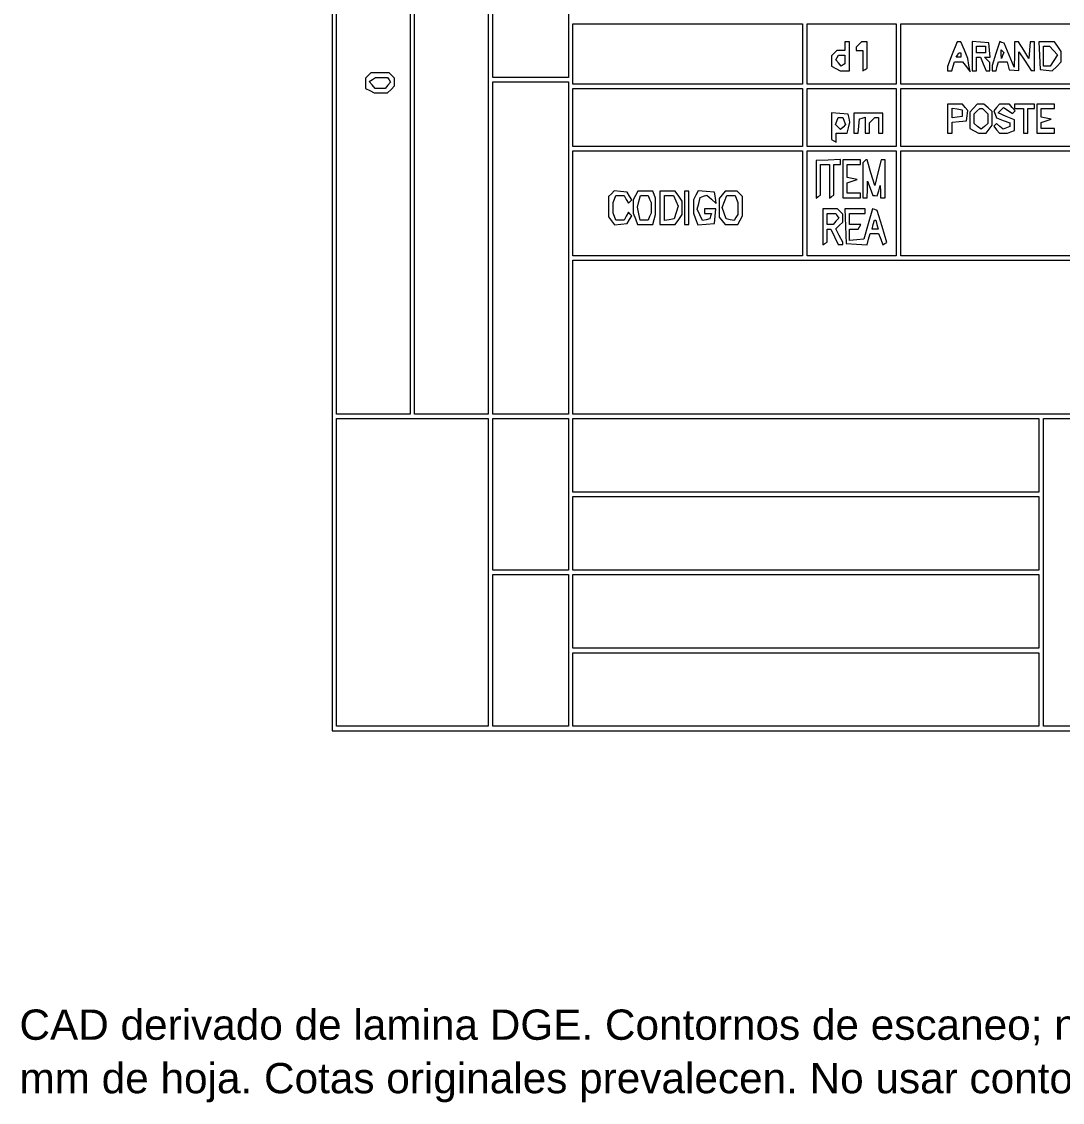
# Paper-space layout 'AN-06-DGE-026' of a CAD drawing. Header units: metres, sheet in millimetres. Extents: x 12 to 193, y 4 to 291.
# Drawn here: x 12.1 to 70.5, y 4.5 to 65.1 of the extents above; entities that cross this region are included whole.
import ezdxf

# ---------------------------------------------------------------- set-up
doc = ezdxf.new("R2010")
doc.units = ezdxf.units.M
doc.layers.add('DGE_CONTORNOS', color=7, linetype='Continuous', lineweight=0)
doc.layers.add('DGE_DATOS', color=7, linetype='Continuous', lineweight=0)
doc.styles.add('DGE_ARIAL', font='arial.ttf')

# ---------------------------------------------------------------- blocks, each defined once
blk = doc.blocks.new('LP_REF_DGE_MT_026')
at = {"layer": 'DGE_CONTORNOS'}
for points in [[(29.55, 147.493), (29.55, 25.344), (111.148, 25.344), (192.746, 25.344), (192.746, 147.493), (192.746, 269.642), (111.148, 269.642), (29.55, 269.642)], [(33.931, 61.888), (33.931, 43.115), (31.866, 43.115), (29.801, 43.115), (29.801, 61.888), (29.801, 80.661), (31.866, 80.661), (33.931, 80.661)], [(38.311, 61.888), (38.311, 43.115), (36.246, 43.115), (34.181, 43.115), (34.181, 61.888), (34.181, 80.661), (36.246, 80.661), (38.311, 80.661)], [(42.816, 71.337), (42.816, 62.013), (40.689, 62.013), (38.561, 62.013), (38.561, 71.337), (38.561, 80.661), (40.689, 80.661), (42.816, 80.661)], [(55.957, 63.327), (55.957, 61.638), (49.512, 61.638), (43.066, 61.638), (43.066, 63.327), (43.066, 65.017), (49.512, 65.017), (55.957, 65.017)], [(61.213, 63.327), (61.213, 61.638), (58.71, 61.638), (56.207, 61.638), (56.207, 63.327), (56.207, 65.017), (58.71, 65.017), (61.213, 65.017)], [(180.231, 63.327), (180.231, 61.638), (120.847, 61.638), (61.464, 61.638), (61.464, 63.327), (61.464, 65.017), (120.847, 65.017), (180.231, 65.017)], [(58.335, 63.765), (58.335, 63.515), (58.109, 63.515), (57.884, 63.515), (57.734, 63.365), (57.584, 63.215), (57.584, 62.931), (57.584, 62.648), (57.826, 62.518), (58.068, 62.389), (58.327, 62.389), (58.585, 62.389), (58.585, 63.202), (58.585, 64.016), (58.46, 64.016), (58.335, 64.016)], [(59.111, 63.866), (58.961, 63.715), (58.961, 63.615), (58.961, 63.515), (59.148, 63.515), (59.336, 63.515), (59.336, 62.945), (59.336, 62.374), (59.461, 62.451), (59.586, 62.529), (59.586, 63.272), (59.586, 64.016), (59.424, 64.016), (59.261, 64.016)], [(64.359, 63.316), (64.092, 62.617), (64.092, 62.503), (64.092, 62.389), (64.208, 62.389), (64.325, 62.389), (64.405, 62.639), (64.484, 62.889), (64.711, 62.889), (64.937, 62.889), (65.146, 62.608), (65.355, 62.326), (65.295, 62.702), (65.234, 63.077), (65.037, 63.546), (64.839, 64.016), (64.733, 64.016), (64.627, 64.016)], [(65.468, 63.21), (65.468, 62.389), (65.593, 62.389), (65.719, 62.389), (65.719, 62.764), (65.719, 63.14), (65.829, 63.14), (65.939, 63.14), (66.094, 62.764), (66.25, 62.389), (66.36, 62.389), (66.47, 62.389), (66.47, 62.614), (66.47, 62.839), (66.319, 62.99), (66.169, 63.14), (66.327, 63.14), (66.485, 63.14), (66.446, 63.546), (66.407, 63.953), (65.938, 63.992), (65.468, 64.031)], [(66.219, 63.578), (66.219, 63.39), (65.969, 63.39), (65.719, 63.39), (65.719, 63.578), (65.719, 63.765), (65.969, 63.765), (66.219, 63.765)], [(66.806, 63.35), (66.595, 62.68), (66.595, 62.534), (66.595, 62.389), (66.705, 62.389), (66.816, 62.389), (66.881, 62.639), (66.947, 62.889), (67.194, 62.889), (67.442, 62.889), (67.5, 62.667), (67.558, 62.445), (67.827, 62.425), (68.096, 62.404), (68.098, 62.928), (68.1, 63.453), (68.443, 62.922), (68.785, 62.391), (68.879, 62.39), (68.973, 62.389), (68.973, 63.202), (68.973, 64.016), (68.855, 64.016), (68.737, 64.016), (68.698, 63.546), (68.66, 63.077), (68.368, 63.546), (68.076, 64.016), (67.961, 64.016), (67.846, 64.016), (67.84, 63.296), (67.834, 62.577), (67.555, 63.256), (67.275, 63.935), (67.146, 63.978), (67.017, 64.021)], [(69.248, 63.234), (69.285, 62.451), (69.622, 62.412), (69.959, 62.374), (70.216, 62.632), (70.474, 62.889), (70.474, 63.174), (70.474, 63.459), (70.279, 63.738), (70.085, 64.016), (69.648, 64.016), (69.211, 64.016)], [(70.033, 63.518), (70.257, 63.271), (70.05, 62.955), (69.843, 62.639), (69.658, 62.639), (69.473, 62.639), (69.473, 63.202), (69.473, 63.765), (69.641, 63.765), (69.81, 63.765)], [(58.335, 63.022), (58.335, 62.779), (58.224, 62.71), (58.113, 62.642), (57.963, 62.823), (57.813, 63.004), (57.893, 63.134), (57.974, 63.265), (58.154, 63.265), (58.335, 63.265)], [(64.843, 63.265), (64.843, 63.14), (64.71, 63.14), (64.577, 63.14), (64.655, 63.265), (64.732, 63.39), (64.787, 63.39), (64.843, 63.39)], [(67.181, 63.241), (67.115, 63.077), (67.105, 63.317), (67.095, 63.557), (67.171, 63.481), (67.246, 63.406)], [(31.578, 62.113), (31.428, 61.963), (31.428, 61.68), (31.428, 61.396), (31.67, 61.267), (31.912, 61.137), (32.286, 61.137), (32.661, 61.137), (32.858, 61.334), (33.054, 61.531), (33.054, 61.747), (33.054, 61.963), (32.904, 62.113), (32.754, 62.264), (32.241, 62.264), (31.728, 62.264)], [(32.745, 61.883), (32.826, 61.752), (32.674, 61.57), (32.523, 61.388), (32.241, 61.388), (31.959, 61.388), (31.795, 61.585), (31.631, 61.782), (31.811, 61.896), (31.991, 62.009), (32.327, 62.011), (32.664, 62.013)], [(42.816, 52.439), (42.816, 43.115), (40.689, 43.115), (38.561, 43.115), (38.561, 52.439), (38.561, 61.763), (40.689, 61.763), (42.816, 61.763)], [(55.957, 59.761), (55.957, 58.134), (49.512, 58.134), (43.066, 58.134), (43.066, 59.761), (43.066, 61.388), (49.512, 61.388), (55.957, 61.388)], [(61.213, 59.761), (61.213, 58.134), (58.71, 58.134), (56.207, 58.134), (56.207, 59.761), (56.207, 61.388), (58.71, 61.388), (61.213, 61.388)], [(180.231, 59.761), (180.231, 58.134), (120.847, 58.134), (61.464, 58.134), (61.464, 59.761), (61.464, 61.388), (120.847, 61.388), (180.231, 61.388)], [(64.092, 59.698), (64.092, 58.885), (64.217, 58.885), (64.342, 58.885), (64.342, 59.189), (64.342, 59.494), (64.749, 59.534), (65.155, 59.573), (65.196, 59.861), (65.237, 60.15), (65.087, 60.331), (64.937, 60.511), (64.514, 60.511), (64.092, 60.511)], [(64.905, 60.011), (64.905, 59.823), (64.624, 59.783), (64.342, 59.743), (64.342, 60.011), (64.342, 60.279), (64.624, 60.239), (64.905, 60.199)], [(65.55, 60.283), (65.343, 60.054), (65.343, 59.599), (65.343, 59.144), (65.585, 59.014), (65.827, 58.885), (66.041, 58.885), (66.254, 58.885), (66.42, 59.104), (66.587, 59.323), (66.591, 59.71), (66.595, 60.097), (66.366, 60.304), (66.137, 60.511), (65.947, 60.511), (65.757, 60.511)], [(66.194, 60.111), (66.344, 59.961), (66.344, 59.688), (66.344, 59.416), (66.157, 59.26), (65.969, 59.104), (65.781, 59.26), (65.593, 59.416), (65.593, 59.688), (65.593, 59.961), (65.744, 60.111), (65.894, 60.261), (65.969, 60.261), (66.044, 60.261)], [(66.846, 60.325), (66.692, 60.139), (66.769, 59.939), (66.846, 59.739), (67.221, 59.597), (67.596, 59.455), (67.596, 59.354), (67.596, 59.252), (67.407, 59.179), (67.217, 59.107), (67.028, 59.264), (66.839, 59.421), (66.762, 59.343), (66.684, 59.266), (66.842, 59.075), (67.001, 58.885), (67.225, 58.885), (67.45, 58.885), (67.648, 58.96), (67.846, 59.036), (67.846, 59.334), (67.846, 59.632), (67.386, 59.824), (66.926, 60.017), (67.076, 60.167), (67.227, 60.317), (67.486, 60.156), (67.745, 59.994), (67.814, 60.062), (67.882, 60.13), (67.724, 60.321), (67.565, 60.511), (67.283, 60.511), (67.001, 60.511)], [(67.846, 60.386), (67.846, 60.261), (68.096, 60.261), (68.347, 60.261), (68.347, 59.573), (68.347, 58.885), (68.472, 58.885), (68.597, 58.885), (68.597, 59.573), (68.597, 60.261), (68.785, 60.261), (68.973, 60.261), (68.973, 60.386), (68.973, 60.511), (68.409, 60.511), (67.846, 60.511)], [(69.098, 59.698), (69.098, 58.885), (69.598, 58.885), (70.099, 58.885), (70.099, 59.01), (70.099, 59.135), (69.723, 59.135), (69.348, 59.135), (69.348, 59.308), (69.348, 59.481), (69.63, 59.574), (69.911, 59.667), (69.63, 59.723), (69.348, 59.778), (69.348, 60.02), (69.348, 60.261), (69.723, 60.261), (70.099, 60.261), (70.099, 60.386), (70.099, 60.511), (69.598, 60.511), (69.098, 60.511)], [(57.584, 59.275), (57.584, 58.524), (57.709, 58.446), (57.834, 58.369), (57.834, 58.627), (57.834, 58.885), (58.145, 58.885), (58.455, 58.885), (58.531, 59.187), (58.607, 59.49), (58.564, 59.719), (58.52, 59.948), (58.052, 59.987), (57.584, 60.026)], [(58.293, 59.564), (58.368, 59.368), (58.226, 59.227), (58.084, 59.085), (57.943, 59.227), (57.801, 59.368), (57.876, 59.564), (57.951, 59.761), (58.084, 59.761), (58.217, 59.761)], [(58.835, 59.448), (58.835, 58.885), (58.953, 58.885), (59.07, 58.885), (59.109, 59.282), (59.148, 59.679), (59.305, 59.73), (59.461, 59.781), (59.461, 59.333), (59.461, 58.885), (59.586, 58.885), (59.711, 58.885), (59.711, 59.172), (59.711, 59.46), (59.862, 59.61), (60.012, 59.761), (60.112, 59.761), (60.212, 59.761), (60.212, 59.323), (60.212, 58.885), (60.337, 58.885), (60.462, 58.885), (60.462, 59.448), (60.462, 60.011), (59.649, 60.011), (58.835, 60.011)], [(55.957, 54.942), (55.957, 52.001), (49.512, 52.001), (43.066, 52.001), (43.066, 54.942), (43.066, 57.883), (49.512, 57.883), (55.957, 57.883)], [(61.213, 54.942), (61.213, 52.001), (58.71, 52.001), (56.207, 52.001), (56.207, 54.942), (56.207, 57.883), (58.71, 57.883), (61.213, 57.883)], [(180.231, 54.942), (180.231, 52.001), (120.847, 52.001), (61.464, 52.001), (61.464, 54.942), (61.464, 57.883), (120.847, 57.883), (180.231, 57.883)], [(56.708, 56.29), (56.708, 55.24), (56.833, 55.318), (56.958, 55.395), (56.958, 56.264), (56.958, 57.132), (57.208, 57.132), (57.459, 57.132), (57.459, 56.186), (57.459, 55.24), (57.584, 55.318), (57.709, 55.395), (57.709, 56.264), (57.709, 57.132), (57.897, 57.132), (58.084, 57.132), (58.084, 57.264), (58.084, 57.396), (57.396, 57.368), (56.708, 57.34)], [(58.21, 56.319), (58.21, 55.255), (58.71, 55.255), (59.211, 55.255), (59.211, 55.38), (59.211, 55.505), (58.835, 55.505), (58.46, 55.505), (58.46, 55.804), (58.46, 56.102), (58.742, 56.195), (59.023, 56.288), (58.742, 56.343), (58.46, 56.399), (58.46, 56.766), (58.46, 57.132), (58.835, 57.132), (59.211, 57.132), (59.211, 57.258), (59.211, 57.383), (58.71, 57.383), (58.21, 57.383)], [(59.419, 57.299), (59.336, 57.216), (59.336, 56.235), (59.336, 55.255), (59.461, 55.255), (59.586, 55.255), (59.596, 55.724), (59.605, 56.194), (59.752, 55.789), (59.899, 55.384), (60.024, 55.375), (60.149, 55.365), (60.231, 55.654), (60.312, 55.943), (60.325, 55.599), (60.337, 55.255), (60.462, 55.255), (60.587, 55.255), (60.587, 56.319), (60.587, 57.383), (60.476, 57.383), (60.364, 57.383), (60.185, 56.663), (60.005, 55.943), (59.792, 56.663), (59.579, 57.383), (59.541, 57.383), (59.503, 57.383)], [(45.225, 55.486), (45.069, 55.33), (45.069, 54.753), (45.069, 54.177), (45.231, 53.954), (45.394, 53.732), (45.751, 53.774), (46.107, 53.816), (46.241, 54.029), (46.374, 54.242), (46.275, 54.341), (46.176, 54.439), (46.054, 54.222), (45.932, 54.004), (45.702, 54.004), (45.471, 54.004), (45.395, 54.202), (45.319, 54.399), (45.319, 54.692), (45.319, 54.984), (45.395, 55.182), (45.471, 55.38), (45.702, 55.38), (45.932, 55.38), (46.054, 55.162), (46.176, 54.944), (46.275, 55.043), (46.374, 55.142), (46.241, 55.355), (46.107, 55.568), (45.744, 55.605), (45.381, 55.642)], [(46.575, 55.388), (46.446, 55.146), (46.446, 54.771), (46.446, 54.395), (46.568, 54.074), (46.69, 53.753), (47.116, 53.753), (47.543, 53.753), (47.618, 54.035), (47.694, 54.316), (47.695, 54.776), (47.697, 55.235), (47.621, 55.433), (47.545, 55.631), (47.125, 55.631), (46.705, 55.631)], [(47.371, 55.182), (47.447, 54.984), (47.447, 54.692), (47.447, 54.399), (47.371, 54.202), (47.295, 54.004), (47.068, 54.004), (46.841, 54.004), (46.762, 54.363), (46.683, 54.722), (46.766, 55.051), (46.848, 55.38), (47.071, 55.38), (47.295, 55.38)], [(47.947, 54.692), (47.947, 53.753), (48.378, 53.753), (48.809, 53.753), (49.004, 54.031), (49.199, 54.31), (49.199, 54.692), (49.199, 55.074), (49.004, 55.352), (48.809, 55.631), (48.378, 55.631), (47.947, 55.631)], [(48.841, 55.08), (48.978, 54.779), (48.859, 54.423), (48.741, 54.066), (48.469, 54.026), (48.198, 53.986), (48.198, 54.683), (48.198, 55.38), (48.451, 55.38), (48.704, 55.38)], [(49.324, 54.692), (49.324, 53.753), (49.449, 53.753), (49.574, 53.753), (49.574, 54.692), (49.574, 55.631), (49.449, 55.631), (49.324, 55.631)], [(49.958, 55.396), (49.825, 55.146), (49.825, 54.771), (49.825, 54.395), (49.95, 54.067), (50.074, 53.738), (50.544, 53.777), (51.014, 53.816), (51.053, 54.223), (51.092, 54.629), (50.771, 54.629), (50.45, 54.629), (50.45, 54.504), (50.45, 54.379), (50.648, 54.379), (50.847, 54.379), (50.795, 54.223), (50.742, 54.066), (50.535, 54.026), (50.328, 53.986), (50.186, 54.298), (50.043, 54.611), (50.125, 54.938), (50.207, 55.266), (50.396, 55.338), (50.585, 55.411), (50.843, 55.177), (51.102, 54.943), (51.058, 55.255), (51.014, 55.568), (50.552, 55.606), (50.091, 55.645)], [(51.436, 55.424), (51.264, 55.217), (51.264, 54.692), (51.264, 54.167), (51.436, 53.96), (51.607, 53.753), (51.963, 53.753), (52.319, 53.753), (52.448, 53.995), (52.578, 54.237), (52.578, 54.784), (52.578, 55.33), (52.428, 55.48), (52.278, 55.631), (51.942, 55.631), (51.607, 55.631)], [(52.252, 55.182), (52.328, 54.984), (52.326, 54.65), (52.324, 54.316), (52.217, 54.148), (52.11, 53.979), (51.885, 54.023), (51.66, 54.066), (51.552, 54.391), (51.443, 54.717), (51.569, 55.048), (51.696, 55.38), (51.936, 55.38), (52.176, 55.38)], [(57.083, 53.621), (57.083, 52.612), (57.208, 52.689), (57.334, 52.767), (57.334, 53.135), (57.334, 53.503), (57.436, 53.503), (57.538, 53.503), (57.746, 53.065), (57.955, 52.627), (58.082, 52.627), (58.21, 52.627), (58.21, 52.696), (58.21, 52.764), (58.017, 53.137), (57.824, 53.51), (58.017, 53.703), (58.21, 53.896), (58.21, 54.113), (58.21, 54.329), (58.059, 54.479), (57.909, 54.629), (57.496, 54.629), (57.083, 54.629)], [(58.361, 53.659), (58.397, 52.689), (58.988, 52.651), (59.578, 52.613), (59.658, 52.933), (59.739, 53.253), (59.978, 53.253), (60.218, 53.253), (60.34, 52.932), (60.462, 52.612), (60.576, 52.682), (60.69, 52.753), (60.417, 53.65), (60.145, 54.547), (60.014, 54.591), (59.884, 54.634), (59.641, 53.787), (59.398, 52.94), (58.992, 52.901), (58.585, 52.861), (58.585, 53.182), (58.585, 53.503), (58.828, 53.503), (59.071, 53.503), (59.148, 53.628), (59.226, 53.753), (58.905, 53.753), (58.585, 53.753), (58.585, 54.066), (58.585, 54.379), (59.023, 54.379), (59.461, 54.379), (59.461, 54.504), (59.461, 54.629), (58.893, 54.629), (58.324, 54.629)], [(57.9, 54.248), (57.981, 54.118), (57.83, 53.935), (57.678, 53.753), (57.506, 53.753), (57.334, 53.753), (57.334, 54.066), (57.334, 54.379), (57.576, 54.379), (57.819, 54.379)], [(60.123, 53.753), (60.189, 53.503), (60.024, 53.503), (59.86, 53.503), (59.925, 53.753), (59.991, 54.004), (60.024, 54.004), (60.058, 54.004)], [(192.495, 47.433), (192.495, 43.115), (117.781, 43.115), (43.066, 43.115), (43.066, 47.433), (43.066, 51.751), (117.781, 51.751), (192.495, 51.751)], [(38.311, 34.229), (38.311, 25.594), (34.056, 25.594), (29.801, 25.594), (29.801, 34.229), (29.801, 42.865), (34.056, 42.865), (38.311, 42.865)], [(42.816, 38.61), (42.816, 34.355), (40.689, 34.355), (38.561, 34.355), (38.561, 38.61), (38.561, 42.865), (40.689, 42.865), (42.816, 42.865)], [(69.223, 40.8), (69.223, 38.735), (56.145, 38.735), (43.066, 38.735), (43.066, 40.8), (43.066, 42.865), (56.145, 42.865), (69.223, 42.865)], [(170.469, 34.229), (170.469, 25.594), (119.971, 25.594), (69.473, 25.594), (69.473, 34.229), (69.473, 42.865), (119.971, 42.865), (170.469, 42.865)], [(69.223, 36.42), (69.223, 34.355), (56.145, 34.355), (43.066, 34.355), (43.066, 36.42), (43.066, 38.485), (56.145, 38.485), (69.223, 38.485)], [(42.816, 29.849), (42.816, 25.594), (40.689, 25.594), (38.561, 25.594), (38.561, 29.849), (38.561, 34.104), (40.689, 34.104), (42.816, 34.104)], [(69.223, 32.039), (69.223, 29.974), (56.145, 29.974), (43.066, 29.974), (43.066, 32.039), (43.066, 34.104), (56.145, 34.104), (69.223, 34.104)], [(69.223, 27.659), (69.223, 25.594), (56.145, 25.594), (43.066, 25.594), (43.066, 27.659), (43.066, 29.724), (56.145, 29.724), (69.223, 29.724)]]:
    blk.add_lwpolyline(points, close=True, dxfattribs=at)
at = {"layer": 'DGE_DATOS', "style": 'DGE_ARIAL'}
for s, p in [('CAD derivado de lamina DGE. Contornos de escaneo; no DWG emitido por MINEM.', (12, 8)), ('mm de hoja. Cotas originales prevalecen. No usar contornos para medir piezas.', (12, 5))]:
    blk.add_text(s, height=1.7, dxfattribs=at).set_placement(p)

psp = doc.layouts.new('AN-06-DGE-026')

# ---------------------------------------------------------------- block references
at = {"layer": 'DGE_DATOS'}
psp.add_blockref('LP_REF_DGE_MT_026', (0, 0), dxfattribs=at)

doc.saveas('drawing.dxf')
